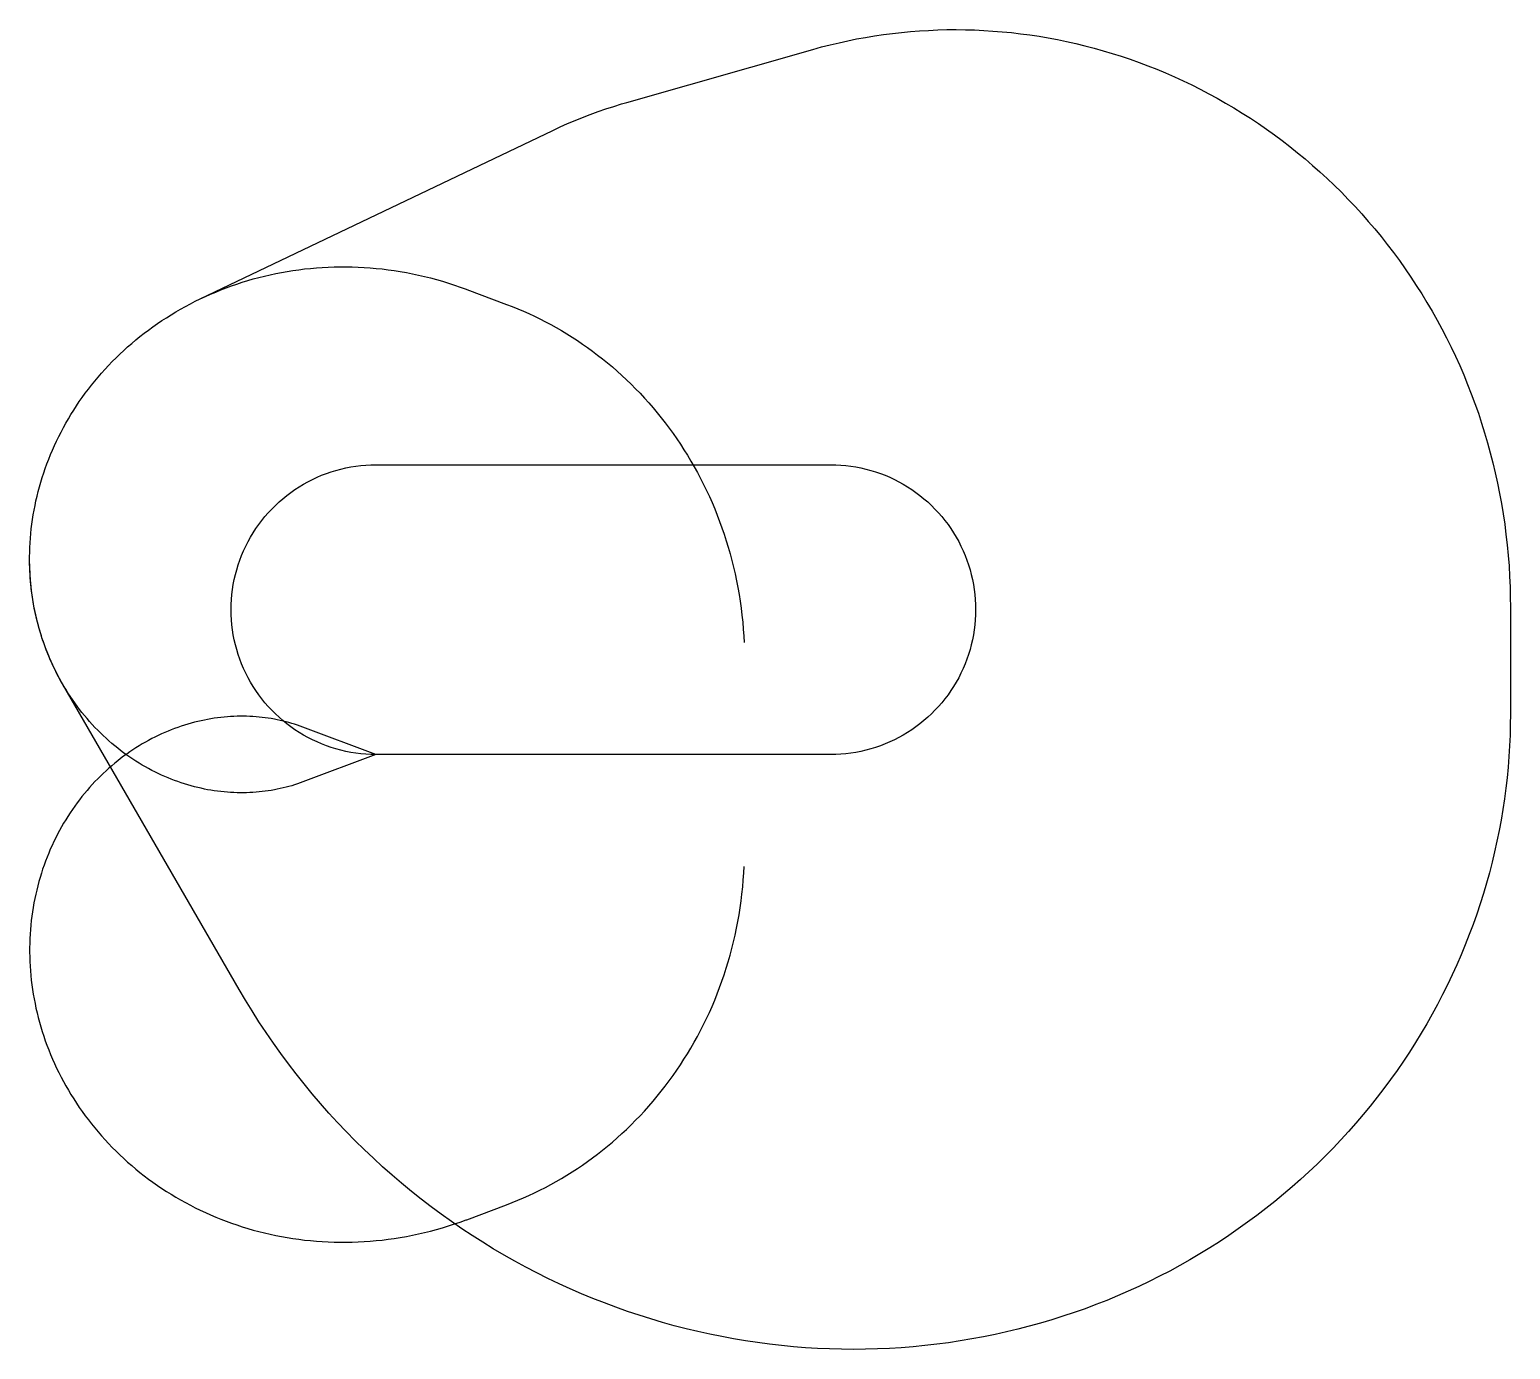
# Model space of a CAD drawing. Header units: metres. Extents: x -3536 to 11585, y -6072 to 7399.
import ezdxf

# ---------------------------------------------------------------- set-up
doc = ezdxf.new("R2010")
doc.units = ezdxf.units.M

msp = doc.modelspace()

# ---------------------------------------------------------------- linework, layer by layer
at = {"layer": 'NorminalTrack', "color": 1}
msp.add_lwpolyline([(0, 0), (0, 0), (-52, 1), (-103, 4), (-155, 8), (-206, 14), (-257, 22), (-307, 32), (-358, 44), (-408, 57), (-457, 72), (-506, 89), (-554, 108), (-601, 128), (-648, 150), (-694, 173), (-739, 198), (-784, 225), (-827, 253), (-869, 282), (-910, 313), (-950, 346), (-989, 380), (-1027, 415), (-1064, 452), (-1099, 489), (-1133, 528), (-1165, 568), (-1196, 610), (-1226, 652), (-1254, 695), (-1281, 739), (-1306, 784), (-1329, 830), (-1351, 877), (-1371, 925), (-1390, 973), (-1406, 1022), (-1421, 1071), (-1435, 1121), (-1446, 1171), (-1456, 1222), (-1464, 1273), (-1471, 1324), (-1475, 1376), (-1478, 1427), (-1479, 1479), (-1478, 1530), (-1475, 1582), (-1471, 1633), (-1464, 1684), (-1456, 1735), (-1446, 1786), (-1435, 1836), (-1421, 1886), (-1406, 1936), (-1390, 1984), (-1371, 2033), (-1351, 2080), (-1329, 2127), (-1306, 2173), (-1281, 2218), (-1254, 2262), (-1226, 2306), (-1196, 2348), (-1165, 2389), (-1133, 2429), (-1099, 2468), (-1064, 2506), (-1027, 2542), (-989, 2578), (-950, 2611), (-910, 2644), (-869, 2675), (-827, 2705), (-784, 2733), (-739, 2759), (-694, 2784), (-648, 2808), (-601, 2830), (-554, 2850), (-506, 2868), (-457, 2885), (-408, 2900), (-358, 2913), (-307, 2925), (-257, 2935), (-206, 2943), (-155, 2949), (-103, 2954), (-52, 2956), (0, 2957), (0, 2957), (4645, 2957), (4645, 2957), (4697, 2956), (4749, 2954), (4800, 2949), (4851, 2943), (4902, 2935), (4953, 2925), (5003, 2913), (5053, 2900), (5102, 2885), (5151, 2868), (5199, 2850), (5247, 2830), (5294, 2808), (5340, 2784), (5385, 2759), (5429, 2733), (5472, 2705), (5515, 2675), (5556, 2644), (5596, 2611), (5635, 2578), (5673, 2542), (5709, 2506), (5744, 2468), (5778, 2429), (5811, 2389), (5842, 2348), (5871, 2306), (5899, 2262), (5926, 2218), (5951, 2173), (5974, 2127), (5996, 2080), (6016, 2033), (6035, 1984), (6052, 1936), (6067, 1886), (6080, 1836), (6092, 1786), (6102, 1735), (6110, 1684), (6116, 1633), (6120, 1582), (6123, 1530), (6124, 1479), (6123, 1427), (6120, 1376), (6116, 1324), (6110, 1273), (6102, 1222), (6092, 1171), (6080, 1121), (6067, 1071), (6052, 1022), (6035, 973), (6016, 925), (5996, 877), (5974, 830), (5951, 784), (5926, 739), (5899, 695), (5871, 652), (5842, 610), (5811, 568), (5778, 528), (5744, 489), (5709, 452), (5673, 415), (5635, 380), (5596, 346), (5556, 313), (5515, 282), (5472, 253), (5429, 225), (5385, 198), (5340, 173), (5294, 150), (5247, 128), (5199, 108), (5151, 89), (5102, 72), (5053, 57), (5003, 44), (4953, 32), (4902, 22), (4851, 14), (4800, 8), (4749, 4), (4697, 1), (4645, 0), (0, 0)], dxfattribs=at)
at = {"layer": 'WindSpiral', "color": 5}
for points in [[(0, 0), (-747, -280), (-774, -290), (-802, -300), (-831, -309), (-859, -318), (-888, -326), (-918, -334), (-947, -341), (-977, -348), (-1007, -354), (-1037, -360), (-1068, -366), (-1099, -371), (-1130, -375), (-1161, -379), (-1192, -382), (-1224, -385), (-1256, -387), (-1288, -389), (-1320, -390), (-1353, -391), (-1385, -391), (-1418, -390), (-1451, -389), (-1484, -387), (-1517, -385), (-1551, -382), (-1584, -379), (-1618, -375), (-1651, -370), (-1685, -365), (-1718, -359), (-1752, -352), (-1786, -345), (-1820, -337), (-1854, -329), (-1887, -320), (-1921, -310), (-1955, -300), (-1989, -289), (-2022, -277), (-2056, -265), (-2090, -252), (-2123, -239), (-2156, -225), (-2190, -210), (-2223, -194), (-2256, -178), (-2289, -162), (-2321, -144), (-2354, -126), (-2386, -108), (-2419, -88), (-2451, -68), (-2482, -48), (-2514, -27), (-2545, -5), (-2576, 18), (-2607, 41), (-2637, 65), (-2667, 89), (-2697, 114), (-2727, 140), (-2756, 166), (-2785, 193), (-2813, 220), (-2841, 248), (-2869, 277), (-2897, 306), (-2923, 336), (-2950, 367), (-2976, 398), (-3002, 429), (-3027, 461), (-3052, 494), (-3076, 527), (-3099, 561), (-3123, 596), (-3145, 631), (-3168, 666), (-3189, 702), (-3210, 738), (-3231, 775), (-3251, 813), (-3270, 851), (-3289, 889), (-3307, 928), (-3325, 967), (-3341, 1007), (-3358, 1047), (-3373, 1088), (-3388, 1129), (-3403, 1170), (-3416, 1212), (-3429, 1254), (-3441, 1297), (-3453, 1340), (-3464, 1383), (-3474, 1427), (-3483, 1471), (-3492, 1515), (-3500, 1560), (-3507, 1605), (-3513, 1650), (-3519, 1695), (-3524, 1741), (-3528, 1787), (-3531, 1833), (-3534, 1879), (-3535, 1926), (-3536, 1972), (-3536, 2019), (-3535, 2066), (-3534, 2113), (-3531, 2160), (-3528, 2208), (-3524, 2255), (-3519, 2303), (-3513, 2350), (-3506, 2398), (-3499, 2446), (-3491, 2493), (-3481, 2541), (-3471, 2589), (-3460, 2636), (-3448, 2684), (-3436, 2732), (-3422, 2779), (-3408, 2826), (-3392, 2874), (-3376, 2921), (-3359, 2968), (-3341, 3015), (-3322, 3061), (-3303, 3108), (-3282, 3154), (-3261, 3200), (-3238, 3246), (-3215, 3292), (-3191, 3337), (-3166, 3382), (-3140, 3427), (-3114, 3471), (-3086, 3515), (-3058, 3559), (-3029, 3602), (-2999, 3645), (-2968, 3687), (-2936, 3730), (-2904, 3771), (-2870, 3812), (-2836, 3853), (-2801, 3893), (-2766, 3933), (-2729, 3972), (-2692, 4011), (-2654, 4049), (-2615, 4087), (-2575, 4124), (-2535, 4160), (-2493, 4196), (-2451, 4232), (-2409, 4266), (-2365, 4300), (-2321, 4333), (-2277, 4366), (-2231, 4398), (-2185, 4429), (-2138, 4459), (-2091, 4489), (-2043, 4518), (-1994, 4546), (-1944, 4574), (-1894, 4600), (-1844, 4626), (-1793, 4651), (-1793, 4651), (1805, 6370), (1881, 6406), (1957, 6440), (2034, 6472), (2111, 6504), (2189, 6534), (2268, 6563), (2348, 6590), (2428, 6616), (2509, 6641), (2562, 6656), (4463, 7198), (4551, 7222), (4639, 7245), (4729, 7266), (4818, 7285), (4909, 7304), (4999, 7320), (5090, 7335), (5182, 7349), (5274, 7361), (5366, 7371), (5458, 7380), (5551, 7387), (5644, 7392), (5738, 7396), (5831, 7399), (5925, 7399), (6019, 7398), (6113, 7396), (6207, 7391), (6301, 7385), (6395, 7378), (6489, 7369), (6584, 7358), (6678, 7345), (6772, 7331), (6866, 7315), (6960, 7297), (7053, 7278), (7147, 7257), (7240, 7235), (7333, 7210), (7426, 7184), (7518, 7157), (7610, 7128), (7702, 7097), (7793, 7064), (7884, 7030), (7974, 6994), (8064, 6957), (8154, 6918), (8243, 6877), (8331, 6835), (8418, 6791), (8505, 6745), (8592, 6698), (8677, 6650), (8762, 6600), (8846, 6548), (8930, 6494), (9012, 6440), (9094, 6383), (9175, 6325), (9255, 6266), (9334, 6205), (9412, 6143), (9489, 6079), (9565, 6014), (9640, 5947), (9714, 5879), (9787, 5810), (9859, 5739), (9929, 5667), (9999, 5593), (10067, 5518), (10134, 5442), (10200, 5365), (10265, 5286), (10328, 5206), (10390, 5125), (10451, 5043), (10510, 4959), (10568, 4874), (10624, 4789), (10680, 4702), (10733, 4614), (10785, 4525), (10836, 4435), (10885, 4344), (10933, 4252), (10979, 4159), (11024, 4065), (11067, 3970), (11108, 3874), (11148, 3777), (11186, 3680), (11223, 3582), (11258, 3483), (11291, 3383), (11322, 3283), (11352, 3181), (11380, 3080), (11406, 2977), (11431, 2874), (11454, 2771), (11475, 2666), (11494, 2562), (11511, 2457), (11527, 2351), (11540, 2245), (11552, 2139), (11562, 2032), (11571, 1925), (11577, 1818), (11581, 1710), (11584, 1603), (11585, 1506), (11585, 413), (11584, 305), (11581, 197), (11576, 89), (11570, -20), (11561, -128), (11551, -237), (11538, -345), (11524, -453), (11508, -561), (11490, -669), (11470, -777), (11448, -885), (11424, -992), (11398, -1099), (11371, -1206), (11341, -1313), (11310, -1419), (11277, -1524), (11241, -1629), (11204, -1734), (11165, -1838), (11124, -1942), (11082, -2045), (11037, -2148), (10991, -2249), (10943, -2351), (10893, -2451), (10841, -2551), (10787, -2650), (10731, -2748), (10674, -2845), (10615, -2941), (10554, -3037), (10492, -3131), (10428, -3225), (10362, -3317), (10294, -3409), (10225, -3499), (10153, -3588), (10081, -3676), (10006, -3763), (9931, -3849), (9853, -3934), (9774, -4017), (9693, -4099), (9611, -4180), (9527, -4259), (9442, -4337), (9356, -4414), (9268, -4489), (9178, -4563), (9087, -4635), (8995, -4706), (8901, -4775), (8806, -4843), (8710, -4909), (8613, -4974), (8514, -5037), (8414, -5098), (8313, -5158), (8210, -5216), (8107, -5272), (8002, -5326), (7897, -5379), (7790, -5430), (7682, -5479), (7573, -5526), (7464, -5572), (7353, -5615), (7242, -5657), (7129, -5697), (7016, -5734), (6902, -5770), (6788, -5804), (6672, -5836), (6556, -5866), (6439, -5894), (6322, -5920), (6204, -5944), (6085, -5966), (5966, -5986), (5847, -6004), (5727, -6020), (5606, -6034), (5485, -6045), (5364, -6055), (5243, -6062), (5121, -6068), (4999, -6071), (4877, -6072), (4755, -6071), (4632, -6068), (4510, -6062), (4387, -6055), (4265, -6045), (4142, -6033), (4020, -6019), (3897, -6003), (3775, -5985), (3653, -5965), (3531, -5942), (3409, -5917), (3288, -5890), (3167, -5861), (3047, -5830), (2927, -5797), (2807, -5761), (2688, -5724), (2569, -5684), (2451, -5642), (2333, -5598), (2216, -5552), (2100, -5504), (1985, -5454), (1870, -5402), (1756, -5347), (1643, -5291), (1530, -5232), (1419, -5172), (1309, -5109), (1199, -5045), (1091, -4978), (983, -4910), (877, -4840), (772, -4767), (668, -4693), (565, -4617), (463, -4539), (363, -4459), (263, -4377), (166, -4294), (69, -4208), (-26, -4121), (-120, -4032), (-212, -3942), (-303, -3849), (-392, -3755), (-479, -3660), (-565, -3562), (-650, -3464), (-733, -3363), (-814, -3261), (-893, -3157), (-971, -3052), (-1047, -2946), (-1121, -2838), (-1194, -2729), (-1264, -2618), (-1333, -2506), (-1397, -2397), (-3200, 720), (-3221, 757), (-3241, 794), (-3260, 832), (-3280, 870), (-3298, 908), (-3316, 948), (-3333, 987), (-3350, 1027), (-3366, 1067), (-3381, 1108), (-3396, 1150), (-3410, 1191), (-3423, 1233), (-3435, 1276), (-3447, 1318), (-3458, 1362), (-3469, 1405), (-3479, 1449), (-3488, 1493), (-3496, 1537), (-3503, 1582), (-3510, 1627), (-3516, 1672), (-3521, 1718), (-3526, 1764), (-3530, 1810), (-3532, 1856), (-3534, 1902), (-3536, 1949), (-3536, 1996), (-3536, 1998)], [(0, 0), (-747, -280), (-774, -290), (-802, -300), (-831, -309), (-859, -318), (-888, -326), (-918, -334), (-947, -341), (-977, -348), (-1007, -354), (-1037, -360), (-1068, -366), (-1099, -371), (-1130, -375), (-1161, -379), (-1192, -382), (-1224, -385), (-1256, -387), (-1288, -389), (-1320, -390), (-1353, -391), (-1385, -391), (-1418, -390), (-1451, -389), (-1484, -387), (-1517, -385), (-1551, -382), (-1584, -379), (-1618, -375), (-1651, -370), (-1685, -365), (-1718, -359), (-1752, -352), (-1786, -345), (-1820, -337), (-1854, -329), (-1887, -320), (-1921, -310), (-1955, -300), (-1989, -289), (-2022, -277), (-2056, -265), (-2090, -252), (-2123, -239), (-2156, -225), (-2190, -210), (-2223, -194), (-2256, -178), (-2289, -162), (-2321, -144), (-2354, -126), (-2386, -108), (-2419, -88), (-2451, -68), (-2482, -48), (-2514, -27), (-2545, -5), (-2576, 18), (-2607, 41), (-2637, 65), (-2667, 89), (-2697, 114), (-2727, 140), (-2756, 166), (-2785, 193), (-2813, 220), (-2841, 248), (-2869, 277), (-2897, 306), (-2923, 336), (-2950, 367), (-2976, 398), (-3002, 429), (-3027, 461), (-3052, 494), (-3076, 527), (-3099, 561), (-3123, 596), (-3145, 631), (-3168, 666), (-3189, 702), (-3210, 738), (-3231, 775), (-3251, 813), (-3270, 851), (-3289, 889), (-3307, 928), (-3325, 967), (-3341, 1007), (-3358, 1047), (-3373, 1088), (-3388, 1129), (-3403, 1170), (-3416, 1212), (-3429, 1254), (-3441, 1297), (-3453, 1340), (-3464, 1383), (-3474, 1427), (-3483, 1471), (-3492, 1515), (-3500, 1560), (-3507, 1605), (-3513, 1650), (-3519, 1695), (-3524, 1741), (-3528, 1787), (-3531, 1833), (-3534, 1879), (-3535, 1926), (-3536, 1972), (-3536, 2019), (-3535, 2066), (-3534, 2113), (-3531, 2160), (-3528, 2208), (-3524, 2255), (-3519, 2303), (-3513, 2350), (-3506, 2398), (-3499, 2446), (-3491, 2493), (-3481, 2541), (-3471, 2589), (-3460, 2636), (-3448, 2684), (-3436, 2732), (-3422, 2779), (-3408, 2826), (-3392, 2874), (-3376, 2921), (-3359, 2968), (-3341, 3015), (-3322, 3061), (-3303, 3108), (-3282, 3154), (-3261, 3200), (-3238, 3246), (-3215, 3292), (-3191, 3337), (-3166, 3382), (-3140, 3427), (-3114, 3471), (-3086, 3515), (-3058, 3559), (-3029, 3602), (-2999, 3645), (-2968, 3687), (-2936, 3730), (-2904, 3771), (-2870, 3812), (-2836, 3853), (-2801, 3893), (-2766, 3933), (-2729, 3972), (-2692, 4011), (-2654, 4049), (-2615, 4087), (-2575, 4124), (-2535, 4160), (-2493, 4196), (-2451, 4232), (-2409, 4266), (-2365, 4300), (-2321, 4333), (-2277, 4366), (-2231, 4398), (-2185, 4429), (-2138, 4459), (-2091, 4489), (-2043, 4518), (-1994, 4546), (-1944, 4574), (-1894, 4600), (-1844, 4626), (-1793, 4651), (-1741, 4675), (-1689, 4699), (-1636, 4721), (-1582, 4743), (-1528, 4764), (-1474, 4783), (-1419, 4802), (-1364, 4820), (-1308, 4837), (-1252, 4854), (-1195, 4869), (-1138, 4883), (-1080, 4896), (-1023, 4909), (-964, 4920), (-906, 4931), (-847, 4940), (-788, 4948), (-728, 4956), (-668, 4962), (-608, 4967), (-548, 4972), (-487, 4975), (-427, 4977), (-366, 4978), (-305, 4978), (-244, 4977), (-182, 4975), (-121, 4972), (-59, 4968), (2, 4962), (64, 4956), (126, 4948), (188, 4940), (249, 4930), (311, 4919), (373, 4907), (434, 4894), (496, 4880), (557, 4865), (618, 4848), (680, 4831), (741, 4812), (801, 4792), (862, 4772), (922, 4750), (927, 4748), (1335, 4595), (1392, 4573), (1449, 4550), (1506, 4526), (1563, 4500), (1619, 4474), (1675, 4447), (1731, 4418), (1786, 4389), (1841, 4358), (1896, 4327), (1950, 4294), (2004, 4261), (2057, 4226), (2109, 4190), (2162, 4154), (2213, 4116), (2264, 4078), (2315, 4038), (2365, 3997), (2415, 3956), (2463, 3913), (2512, 3870), (2559, 3826), (2606, 3780), (2652, 3734), (2698, 3687), (2742, 3639), (2786, 3590), (2830, 3540), (2872, 3489), (2914, 3438), (2955, 3385), (2995, 3332), (3034, 3278), (3072, 3223), (3110, 3168), (3146, 3111), (3182, 3054), (3217, 2996), (3251, 2937), (3283, 2878), (3315, 2818), (3346, 2757), (3376, 2696), (3405, 2634), (3433, 2571), (3460, 2507), (3486, 2443), (3510, 2379), (3534, 2314), (3557, 2248), (3578, 2182), (3598, 2115), (3618, 2048), (3636, 1980), (3653, 1912), (3668, 1843), (3683, 1774), (3696, 1705), (3709, 1635), (3720, 1565), (3730, 1494), (3738, 1424), (3746, 1352), (3752, 1281), (3757, 1209), (3760, 1143)], [(0, 0), (-747, 280), (-774, 290), (-802, 300), (-831, 309), (-859, 318), (-888, 326), (-918, 334), (-947, 341), (-977, 348), (-1007, 354), (-1037, 360), (-1068, 366), (-1099, 371), (-1130, 375), (-1161, 379), (-1192, 382), (-1224, 385), (-1256, 387), (-1288, 389), (-1320, 390), (-1353, 391), (-1385, 391), (-1418, 390), (-1451, 389), (-1484, 387), (-1517, 385), (-1551, 382), (-1584, 379), (-1618, 375), (-1651, 370), (-1685, 365), (-1718, 359), (-1752, 352), (-1786, 345), (-1820, 337), (-1854, 329), (-1887, 320), (-1921, 310), (-1955, 300), (-1989, 289), (-2022, 277), (-2056, 265), (-2090, 252), (-2123, 239), (-2156, 225), (-2190, 210), (-2223, 194), (-2256, 178), (-2289, 162), (-2321, 144), (-2354, 126), (-2386, 108), (-2419, 88), (-2451, 68), (-2482, 48), (-2514, 27), (-2545, 5), (-2576, -18), (-2607, -41), (-2637, -65), (-2667, -89), (-2697, -114), (-2727, -140), (-2756, -166), (-2785, -193), (-2813, -220), (-2841, -248), (-2869, -277), (-2897, -306), (-2923, -336), (-2950, -367), (-2976, -398), (-3002, -429), (-3027, -461), (-3052, -494), (-3076, -527), (-3099, -561), (-3123, -596), (-3145, -631), (-3168, -666), (-3189, -702), (-3210, -738), (-3231, -775), (-3251, -813), (-3270, -851), (-3289, -889), (-3307, -928), (-3325, -967), (-3341, -1007), (-3358, -1047), (-3373, -1088), (-3388, -1129), (-3403, -1170), (-3416, -1212), (-3429, -1254), (-3441, -1297), (-3453, -1340), (-3464, -1383), (-3474, -1427), (-3483, -1471), (-3492, -1515), (-3500, -1560), (-3507, -1605), (-3513, -1650), (-3519, -1695), (-3524, -1741), (-3528, -1787), (-3531, -1833), (-3534, -1879), (-3535, -1926), (-3536, -1972), (-3536, -2019), (-3535, -2066), (-3534, -2113), (-3531, -2160), (-3528, -2208), (-3524, -2255), (-3519, -2303), (-3513, -2350), (-3506, -2398), (-3499, -2446), (-3491, -2493), (-3481, -2541), (-3471, -2589), (-3460, -2636), (-3448, -2684), (-3436, -2732), (-3422, -2779), (-3408, -2826), (-3392, -2874), (-3376, -2921), (-3359, -2968), (-3341, -3015), (-3322, -3061), (-3303, -3108), (-3282, -3154), (-3261, -3200), (-3238, -3246), (-3215, -3292), (-3191, -3337), (-3166, -3382), (-3140, -3427), (-3114, -3471), (-3086, -3515), (-3058, -3559), (-3029, -3602), (-2999, -3645), (-2968, -3687), (-2936, -3730), (-2904, -3771), (-2870, -3812), (-2836, -3853), (-2801, -3893), (-2766, -3933), (-2729, -3972), (-2692, -4011), (-2654, -4049), (-2615, -4087), (-2575, -4124), (-2535, -4160), (-2493, -4196), (-2451, -4232), (-2409, -4266), (-2365, -4300), (-2321, -4333), (-2277, -4366), (-2231, -4398), (-2185, -4429), (-2138, -4459), (-2091, -4489), (-2043, -4518), (-1994, -4546), (-1944, -4574), (-1894, -4600), (-1844, -4626), (-1793, -4651), (-1741, -4675), (-1689, -4699), (-1636, -4721), (-1582, -4743), (-1528, -4764), (-1474, -4783), (-1419, -4802), (-1364, -4820), (-1308, -4837), (-1252, -4854), (-1195, -4869), (-1138, -4883), (-1080, -4896), (-1023, -4909), (-964, -4920), (-906, -4931), (-847, -4940), (-788, -4948), (-728, -4956), (-668, -4962), (-608, -4967), (-548, -4972), (-487, -4975), (-427, -4977), (-366, -4978), (-305, -4978), (-244, -4977), (-182, -4975), (-121, -4972), (-59, -4968), (2, -4962), (64, -4956), (126, -4948), (188, -4940), (249, -4930), (311, -4919), (373, -4907), (434, -4894), (496, -4880), (557, -4865), (618, -4848), (680, -4831), (741, -4812), (801, -4792), (862, -4772), (922, -4750), (927, -4748), (1335, -4595), (1392, -4573), (1449, -4550), (1506, -4526), (1563, -4500), (1619, -4474), (1675, -4447), (1731, -4418), (1786, -4389), (1841, -4358), (1896, -4327), (1950, -4294), (2004, -4261), (2057, -4226), (2109, -4190), (2162, -4154), (2213, -4116), (2264, -4078), (2315, -4038), (2365, -3997), (2415, -3956), (2463, -3913), (2512, -3870), (2559, -3826), (2606, -3780), (2652, -3734), (2698, -3687), (2742, -3639), (2786, -3590), (2830, -3540), (2872, -3489), (2914, -3438), (2955, -3385), (2995, -3332), (3034, -3278), (3072, -3223), (3110, -3168), (3146, -3111), (3182, -3054), (3217, -2996), (3251, -2937), (3283, -2878), (3315, -2818), (3346, -2757), (3376, -2696), (3405, -2634), (3433, -2571), (3460, -2507), (3486, -2443), (3510, -2379), (3534, -2314), (3557, -2248), (3578, -2182), (3598, -2115), (3618, -2048), (3636, -1980), (3653, -1912), (3668, -1843), (3683, -1774), (3696, -1705), (3709, -1635), (3720, -1565), (3730, -1494), (3738, -1424), (3746, -1352), (3752, -1281), (3757, -1209), (3760, -1143)]]:
    msp.add_lwpolyline(points, dxfattribs=at)

doc.saveas('drawing.dxf')
